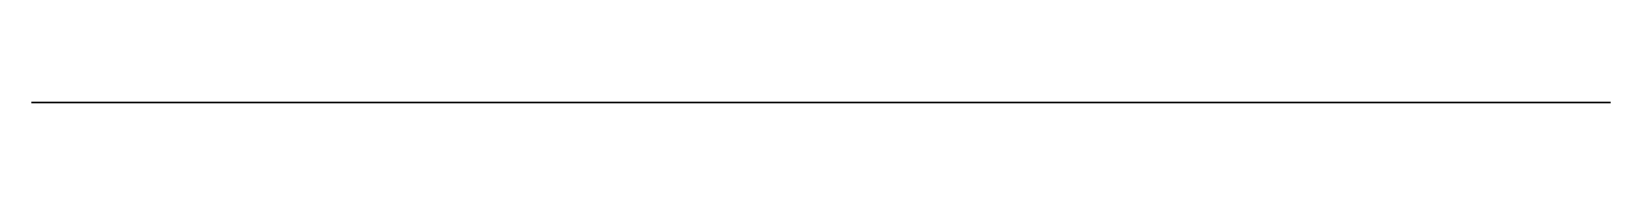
# Model space of a CAD drawing. Header units: millimetres. Extents: x -21.7 to -0.8, y 0 to 0.
import ezdxf

# ---------------------------------------------------------------- set-up
doc = ezdxf.new("R2010")
doc.units = ezdxf.units.MM
doc.layers.get('0').update_dxf_attribs({"color": 194, "true_color": 0x551cb1})

msp = doc.modelspace()

# ---------------------------------------------------------------- linework, layer by layer
at = {"color": 251, "true_color": 0x565656}
msp.add_polyline3d([(-6.132, 0, 106.876), (-7.171, 0, 108.708), (-7.774, 0, 109.803), (-8.327, 0, 110.924), (-8.79, 0, 112.02), (-9.199, 0, 113.133), (-9.566, 0, 114.259), (-9.89, 0, 115.403), (-10.157, 0, 116.559), (-10.353, 0, 117.723), (-10.494, 0, 119.085), (-10.568, 0, 120.462), (-10.602, 0, 123.217), (-13.902, 0, 123.217), (-13.902, 0, 129.621), (-21.726, 0, 129.621), (-21.718, 0, 110.477), (-21.637, 0, 110.475), (-21.556, 0, 110.469), (-21.477, 0, 110.458), (-21.4, 0, 110.445), (-21.323, 0, 110.427), (-21.248, 0, 110.406), (-21.174, 0, 110.381), (-21.103, 0, 110.353), (-21.032, 0, 110.321), (-20.964, 0, 110.286), (-20.898, 0, 110.248), (-20.833, 0, 110.207), (-20.771, 0, 110.163), (-20.711, 0, 110.116), (-20.653, 0, 110.066), (-20.598, 0, 110.014), (-20.545, 0, 109.959), (-20.495, 0, 109.902), (-20.448, 0, 109.842), (-20.404, 0, 109.781), (-20.362, 0, 109.717), (-20.324, 0, 109.65), (-20.289, 0, 109.582), (-20.257, 0, 109.513), (-20.228, 0, 109.441), (-20.203, 0, 109.368), (-20.182, 0, 109.293), (-20.164, 0, 109.216), (-20.15, 0, 109.139), (-20.14, 0, 109.06), (-20.134, 0, 108.98), (-20.132, 0, 108.899), (-20.132, 0, -30.487), (-20.134, 0, -30.568), (-20.14, 0, -30.648), (-20.15, 0, -30.727), (-20.164, 0, -30.805), (-20.182, 0, -30.881), (-20.203, 0, -30.956), (-20.228, 0, -31.029), (-20.257, 0, -31.101), (-20.289, 0, -31.171), (-20.324, 0, -31.239), (-20.362, 0, -31.305), (-20.404, 0, -31.369), (-20.448, 0, -31.431), (-20.495, 0, -31.49), (-20.545, 0, -31.548), (-20.598, 0, -31.602), (-20.653, 0, -31.655), (-20.711, 0, -31.704), (-20.771, 0, -31.751), (-20.833, 0, -31.795), (-20.898, 0, -31.836), (-20.964, 0, -31.874), (-21.032, 0, -31.909), (-21.103, 0, -31.941), (-21.174, 0, -31.969), (-21.248, 0, -31.994), (-21.323, 0, -32.015), (-21.4, 0, -32.033), (-21.477, 0, -32.047), (-21.556, 0, -32.057), (-21.637, 0, -32.063), (-21.718, 0, -32.065), (-21.726, 0, -44.612), (-0.765, 0, -44.612), (-0.765, 0, 78.143), (-5.111, 0, 78.143), (-5.111, 0, 90.872), (-9.855, 0, 90.872), (-9.849, 0, 93.835), (-9.569, 0, 93.84), (-9.29, 0, 93.859), (-9.013, 0, 93.892), (-8.741, 0, 93.94), (-8.473, 0, 94.006), (-8.342, 0, 94.046), (-8.212, 0, 94.09), (-8.085, 0, 94.14), (-7.96, 0, 94.195), (-7.837, 0, 94.255), (-7.717, 0, 94.32), (-7.485, 0, 94.46), (-7.258, 0, 94.607), (-7.036, 0, 94.762), (-6.82, 0, 94.926), (-6.61, 0, 95.096), (-6.406, 0, 95.275), (-6.208, 0, 95.461), (-6.017, 0, 95.654), (-5.74, 0, 95.959), (-5.48, 0, 96.28), (-5.238, 0, 96.615), (-5.014, 0, 96.962), (-4.809, 0, 97.321), (-4.624, 0, 97.69), (-4.458, 0, 98.068), (-4.314, 0, 98.455), (-4.241, 0, 98.682), (-4.178, 0, 98.912), (-4.124, 0, 99.145), (-4.08, 0, 99.379), (-4.045, 0, 99.615), (-4.018, 0, 99.852), (-4.001, 0, 100.09), (-3.992, 0, 100.33), (-3.998, 0, 100.81), (-4.035, 0, 101.29), (-4.102, 0, 101.769), (-4.196, 0, 102.244), (-4.384, 0, 102.953), (-4.617, 0, 103.653), (-4.887, 0, 104.343), (-5.186, 0, 105.022), (-5.643, 0, 105.956)], close=True, dxfattribs=at)

doc.saveas('drawing.dxf')
